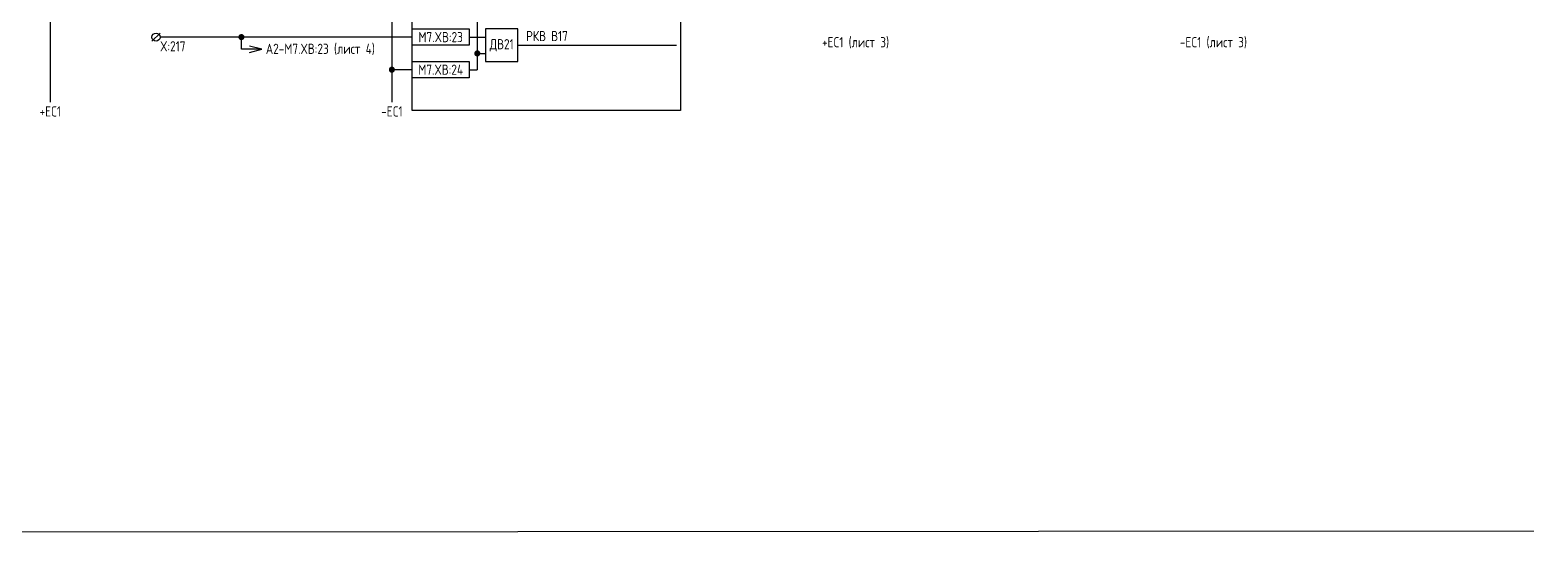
# Model space of a CAD drawing. Header units: millimetres. Extents: x -1315 to 7958, y -96 to 618.
# Drawn here: x 888 to 1255.9, y -96 to 28.8 of the extents above; entities that cross this region are included whole.
import ezdxf

# ---------------------------------------------------------------- set-up
doc = ezdxf.new("R2010")
doc.units = ezdxf.units.MM
doc.styles.add('Gost_type_A', font='GOST_A.TTF')

# ---------------------------------------------------------------- blocks, each defined once
blk = doc.blocks.new('POINT')
at = {"const_width": 0.75}
blk.add_lwpolyline([(-0.375, 0, 1), (0.375, 0, 1)], format="xyb", close=True, dxfattribs=at)

msp = doc.modelspace()

# ---------------------------------------------------------------- linework, layer by layer
for p, q in [((977, 263), (977, 11)), ((893, 239), (893, 11)), ((998, 71), (998, 19)), ((920, 28), (918, 26)), ((982, 27), (920, 27)), ((940, 24), (940, 27)), ((996, 27), (1000, 27)), ((945, 24), (940, 24)), ((998, 23), (1000, 23)), ((1008, 25), (1047, 25)), ((982, 19), (977, 19)), ((996, 19), (998, 19))]:
    msp.add_line(p, q)
for points in [[(-1315, 612), (7958.16, 618), (7958.16, -90), (-1315, -96)], [(982, 218), (1048, 218), (1048, 9), (982, 9)], [(982, 29), (996, 29), (996, 25), (982, 25)], [(982, 21), (996, 21), (996, 17), (982, 17)]]:
    msp.add_lwpolyline(points, close=True)
at = {"ltscale": 4}
msp.add_lwpolyline([(1000, 21), (1008, 21), (1008, 29), (1000, 29)], close=True, dxfattribs=at)
msp.add_lwpolyline([(942, 23.25), (945, 24), (942, 24.75)])
msp.add_circle((919, 27), 1)

# ---------------------------------------------------------------- block references
at = {"xscale": -1}
msp.add_blockref('POINT', (940, 27), dxfattribs=at)
at = {"rotation": 180}
msp.add_blockref('POINT', (940, 27), dxfattribs=at)
for p in [(998, 23), (977, 19)]:
    msp.add_blockref('POINT', p)

# ---------------------------------------------------------------- texts
at = {"char_height": 2.5, "style": 'Gost_type_A'}
for s, insert, width, attachment_point, line_spacing_factor in [('X:217', (920, 26), 8, 1, 0.9), ('A2-M7.XВ:23 (лист 4)', (946, 24), 31, 4, 0.8)]:
    msp.add_mtext(s, dxfattribs=dict(at, insert=insert, width=width, attachment_point=attachment_point, line_spacing_factor=line_spacing_factor))
for s, insert, width, attachment_point in [('M7.XВ:23', (989, 27), 14, 5), ('ДВ21', (1004, 25), 7.9998, 5), ('РКВ В17', (1010, 26), 27.8465, 7), ('+EC1 (лист 3)', (1091, 27), 20, 2), ('-EC1 (лист 3)', (1179, 27), 20, 2), ('M7.XВ:24', (989, 19), 14, 5), ('+EC1', (893, 10), 20, 2), ('-EC1', (977, 10), 20, 2)]:
    msp.add_mtext(s, dxfattribs=dict(at, insert=insert, width=width, attachment_point=attachment_point))

doc.saveas('drawing.dxf')
